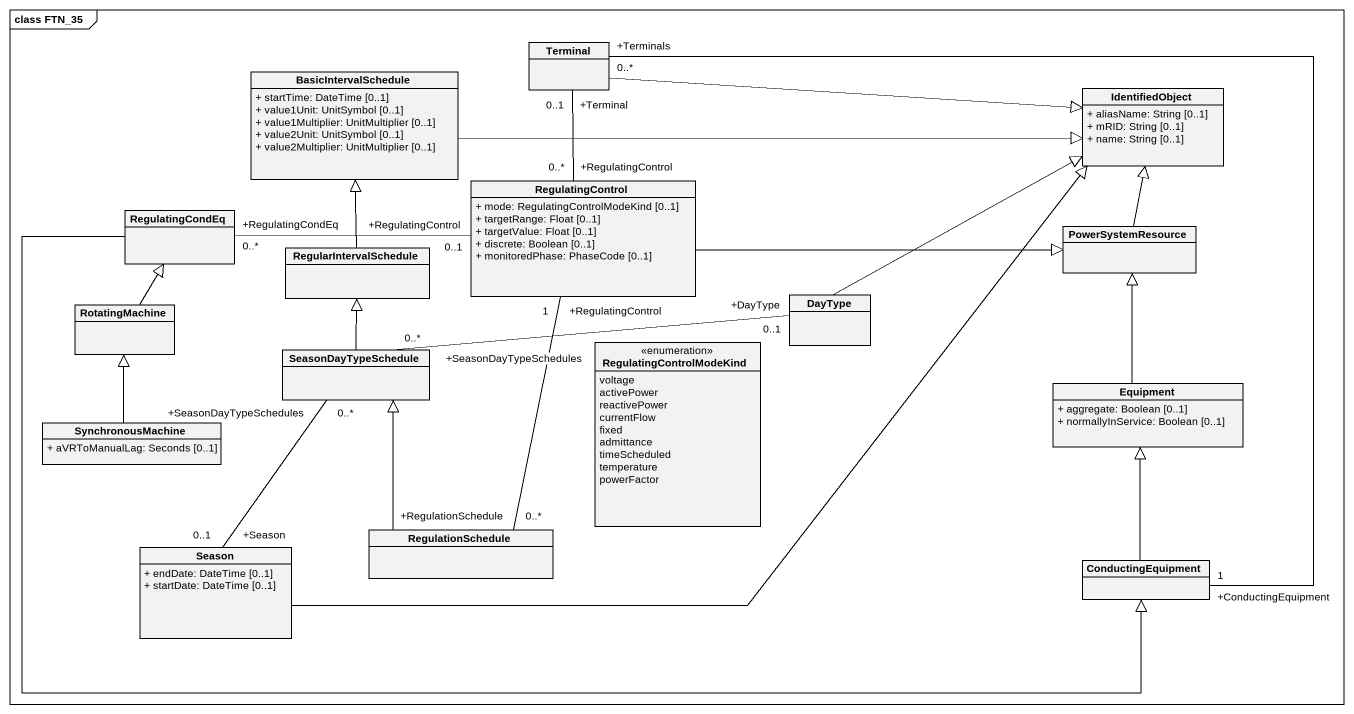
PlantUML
@startuml
mainframe class FTN_35
hide circle
hide empty members
skinparam classAttributeIconSize 0
class Terminal
class BasicIntervalSchedule {
  + startTime: DateTime [0..1]
  + value1Unit: UnitSymbol [0..1]
  + value1Multiplier: UnitMultiplier [0..1]
  + value2Unit: UnitSymbol [0..1]
  + value2Multiplier: UnitMultiplier [0..1]
}
class IdentifiedObject {
  + aliasName: String [0..1]
  + mRID: String [0..1]
  + name: String [0..1]
}
class RegulatingControl {
  + mode: RegulatingControlModeKind [0..1]
  + targetRange: Float [0..1]
  + targetValue: Float [0..1]
  + discrete: Boolean [0..1]
  + monitoredPhase: PhaseCode [0..1]
}
class RegulatingCondEq
class PowerSystemResource
class RegularIntervalSchedule
class RotatingMachine
class DayType
class SeasonDayTypeSchedule
enum RegulatingControlModeKind {
  voltage
  activePower
  reactivePower
  currentFlow
  fixed
  admittance
  timeScheduled
  temperature
  powerFactor
}
class Equipment {
  + aggregate: Boolean [0..1]
  + normallyInService: Boolean [0..1]
}
class SynchronousMachine {
  + aVRToManualLag: Seconds [0..1]
}
class Season {
  + endDate: DateTime [0..1]
  + startDate: DateTime [0..1]
}
class RegulationSchedule
class ConductingEquipment
Terminal -right-|> IdentifiedObject
Terminal "+Terminal\n0..1" -- "+RegulatingControl\n0..*" RegulatingControl
Terminal "+Terminals\n0..*" -- "+ConductingEquipment\n1" ConductingEquipment
BasicIntervalSchedule -right-|> IdentifiedObject
RegulatingControl -right-|> PowerSystemResource
RegulatingCondEq "+RegulatingCondEq\n0..*" -right- "+RegulatingControl\n0..1" RegulatingControl
RegulatingCondEq -right-|> ConductingEquipment
PowerSystemResource -up-|> IdentifiedObject
RegularIntervalSchedule -up-|> BasicIntervalSchedule
RotatingMachine -up-|> RegulatingCondEq
DayType -right-|> IdentifiedObject
DayType "+DayType\n0..1" -left- "+SeasonDayTypeSchedules\n0..*" SeasonDayTypeSchedule
SeasonDayTypeSchedule -up-|> RegularIntervalSchedule
Equipment -up-|> PowerSystemResource
SynchronousMachine -up-|> RotatingMachine
Season -right-|> IdentifiedObject
Season "+Season\n0..1" -up- "+SeasonDayTypeSchedules\n0..*" SeasonDayTypeSchedule
RegulationSchedule "+RegulationSchedule\n0..*" -up- "+RegulatingControl\n1" RegulatingControl
RegulationSchedule -up-|> SeasonDayTypeSchedule
ConductingEquipment -up-|> Equipment
@enduml
